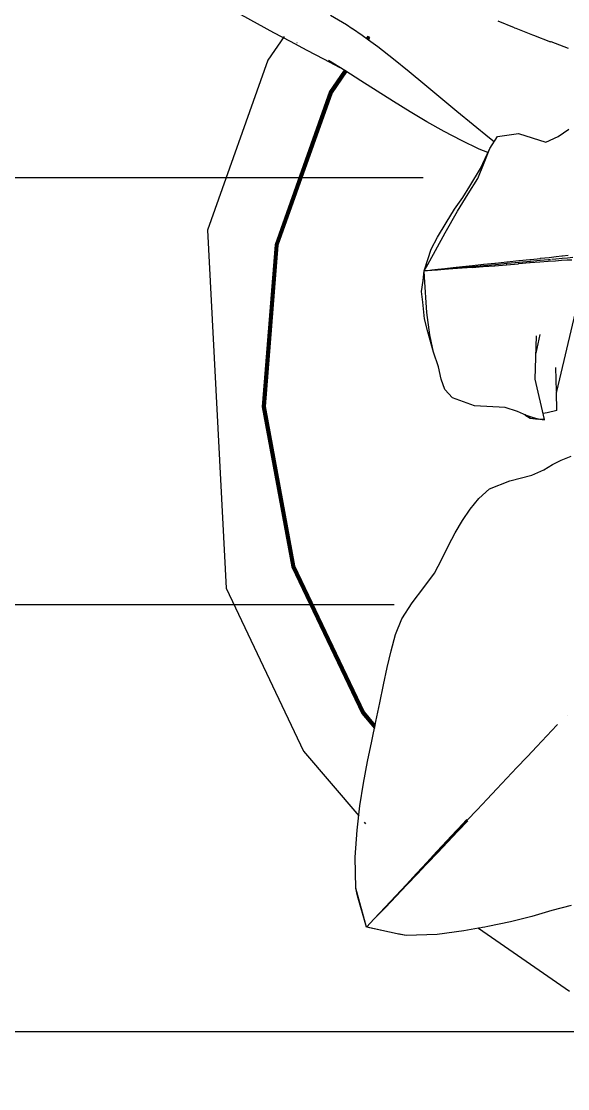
# Model space of a CAD drawing. Header units: metres. Extents: x 113 to 8702, y -1158 to 1243.
# Drawn here: x 5913.6439 to 5913.7875, y -734.5282 to -734.2476 of the extents above; entities that cross this region are included whole.
import ezdxf

# ---------------------------------------------------------------- set-up
doc = ezdxf.new("R2010")
doc.units = ezdxf.units.M
doc.header["$MEASUREMENT"] = 0
doc.layers.add('YELLOW', color=2, linetype='Continuous')

# ---------------------------------------------------------------- blocks, each defined once
blk = doc.blocks.new('EK')
at = {"color": 250}
for p, q in [((5897.288, -837.7796), (5897.2412, -837.8837)), ((5897.8296, -837.8712), (5897.7878, -837.8031)), ((5898.5839, -837.8512), (5898.5826, -837.8191)), ((5898.9258, -837.8216), (5899.4101, -837.9631)), ((5897.1927, -837.9913), (5897.2391, -837.8884)), ((5897.2412, -837.8837), (5897.2391, -837.8884)), ((5897.8607, -837.9498), (5897.8296, -837.8712)), ((5898.5706, -837.8818), (5898.5683, -837.8469)), ((5898.5707, -837.8844), (5898.5706, -837.8818)), ((5898.5709, -837.8866), (5898.5707, -837.8844)), ((5898.573, -837.9211), (5898.5709, -837.8866)), ((5898.5852, -837.8858), (5898.5839, -837.8512)), ((5898.5868, -837.9248), (5898.5852, -837.8858)), ((5898.5992, -837.8269), (5898.5995, -837.8555)), ((5898.5995, -837.8555), (5898.5999, -837.8898)), ((5897.7983, -838.1168), (5897.8607, -837.9498)), ((5898.5757, -837.9665), (5898.573, -837.9211)), ((5898.5878, -837.9497), (5898.5868, -837.9248)), ((5898.5999, -837.8898), (5898.6006, -837.9285)), ((5898.6006, -837.9285), (5898.6014, -837.9731)), ((5899.8354, -837.9565), (5899.8155, -837.8926)), ((5897.1442, -838.0992), (5897.19, -837.9974)), ((5897.19, -837.9974), (5897.1927, -837.9913)), ((5898.5787, -838.0193), (5898.5757, -837.9665)), ((5898.5788, -838.0212), (5898.5787, -838.0193)), ((5898.5821, -838.0805), (5898.5788, -838.0212)), ((5898.5886, -837.9698), (5898.5881, -837.9589)), ((5898.5906, -838.0222), (5898.5886, -837.9698)), ((5898.6014, -837.9731), (5898.6025, -838.0251)), ((5899.4101, -837.9631), (5899.2601, -837.9597)), ((5899.4101, -837.9631), (5899.4134, -837.964)), ((5899.5274, -837.9672), (5899.4134, -837.964)), ((5899.5274, -837.9672), (5899.5388, -838.0268)), ((5899.8604, -838.0117), (5899.8354, -837.9565)), ((5899.8903, -838.0658), (5899.8604, -838.0117)), ((5901.421, -837.9975), (5901.4205, -837.9978)), ((5898.5823, -838.0853), (5898.5821, -838.0805)), ((5898.5858, -838.1521), (5898.5823, -838.0853)), ((5898.593, -838.083), (5898.5906, -838.0222)), ((5898.5958, -838.1528), (5898.593, -838.083)), ((5898.6025, -838.0251), (5898.604, -838.0854)), ((5898.604, -838.0854), (5898.604, -838.0901)), ((5899.1661, -838.0776), (5899.0505, -838.0462)), ((5899.326, -838.0908), (5899.0587, -838.0687)), ((5899.5787, -838.0467), (5899.326, -838.0908)), ((5899.5388, -838.0268), (5899.5404, -838.0534)), ((5899.5754, -838.0825), (5899.5652, -838.1138)), ((5899.5669, -838.1349), (5899.5745, -838.0854)), ((5899.5787, -838.0467), (5899.5754, -838.0825)), ((5899.5762, -838.0744), (5899.5802, -838.0482)), ((5899.5802, -838.0482), (5899.5787, -838.0467)), ((5899.9208, -838.1433), (5899.8903, -838.0658)), ((5901.4773, -838.0675), (5901.4726, -838.0626)), ((5901.5401, -838.1331), (5901.4773, -838.0675)), ((5902.6001, -838.037), (5902.6256, -838.1571)), ((5902.7113, -838.6188), (5903.1296, -838.0736)), ((5897.1409, -838.1064), (5897.0956, -838.2071)), ((5897.1409, -838.1064), (5897.1442, -838.0992)), ((5897.8104, -838.2469), (5897.7983, -838.1168)), ((5898.586, -838.1552), (5898.5858, -838.1521)), ((5898.5988, -838.2273), (5898.5958, -838.1528)), ((5898.604, -838.0901), (5898.6058, -838.1549)), ((5899.5448, -838.1663), (5899.5669, -838.1349)), ((5899.5652, -838.1138), (5899.5475, -838.1564)), ((5899.5669, -838.1349), (5899.5567, -838.1342)), ((5899.949, -838.2806), (5899.9208, -838.1433)), ((5901.5401, -838.1331), (5901.6027, -838.1985)), ((5898.5897, -838.2266), (5898.586, -838.1552)), ((5898.6058, -838.1549), (5898.606, -838.1597)), ((5898.6079, -838.2305), (5898.606, -838.1597)), ((5899.5217, -838.2118), (5899.4914, -838.2861)), ((5899.5475, -838.1564), (5899.5217, -838.2118)), ((5899.5448, -838.1663), (5899.5432, -838.1656)), ((5899.5447, -838.1623), (5899.5448, -838.1663)), ((5901.6027, -838.1985), (5901.6613, -838.2596)), ((5902.6256, -838.1571), (5902.6547, -838.2841)), ((5897.8812, -838.2996), (5897.8104, -838.2469)), ((5897.8416, -838.2701), (5897.8176, -838.2977)), ((5898.5899, -838.2295), (5898.5897, -838.2266)), ((5898.5936, -838.301), (5898.5899, -838.2295)), ((5898.6017, -838.3015), (5898.5988, -838.2273)), ((5898.6079, -838.2305), (5898.608, -838.2337)), ((5898.6099, -838.3045), (5898.608, -838.2337)), ((5899.4914, -838.2861), (5899.4712, -838.4764)), ((5899.9915, -838.4104), (5899.949, -838.2806)), ((5901.6653, -838.2638), (5901.6613, -838.2596)), ((5901.6653, -838.2638), (5901.7276, -838.3289)), ((5902.6547, -838.2841), (5902.6809, -838.4175)), ((5897.8176, -838.2977), (5897.7302, -838.3951)), ((5897.9681, -838.3393), (5897.8812, -838.2996)), ((5898.0024, -838.3627), (5897.8812, -838.2996)), ((5897.9059, -838.3125), (5897.8817, -838.3647)), ((5898.0637, -838.3825), (5897.9681, -838.3393)), ((5898.0024, -838.3627), (5897.9681, -838.3393)), ((5898.5937, -838.3036), (5898.5936, -838.301)), ((5898.5973, -838.3735), (5898.5937, -838.3036)), ((5898.6046, -838.3741), (5898.6017, -838.3015)), ((5898.6099, -838.3045), (5898.61, -838.3075)), ((5898.6119, -838.3768), (5898.61, -838.3075)), ((5901.7276, -838.3289), (5901.7899, -838.3939)), ((5897.7302, -838.3951), (5897.6416, -838.4914)), ((5897.8817, -838.3647), (5897.8238, -838.4718)), ((5898.0031, -838.3631), (5898.0024, -838.3627)), ((5898.108, -838.4346), (5898.0031, -838.3631)), ((5898.1555, -838.4473), (5898.0637, -838.3825)), ((5898.5975, -838.3759), (5898.5973, -838.3735)), ((5898.601, -838.4428), (5898.5975, -838.3759)), ((5898.6073, -838.4433), (5898.6046, -838.3741)), ((5898.6119, -838.3768), (5898.6119, -838.3795)), ((5898.6137, -838.4458), (5898.6119, -838.3795)), ((5900.0479, -838.4794), (5899.9915, -838.4104)), ((5901.8521, -838.4589), (5901.7899, -838.3939)), ((5902.6809, -838.4175), (5902.7036, -838.5587)), ((5897.8238, -838.4718), (5897.7612, -838.5767)), ((5898.1762, -838.4819), (5898.108, -838.4346)), ((5898.2602, -838.5186), (5898.1555, -838.4473)), ((5898.2472, -838.5378), (5898.1762, -838.4819)), ((5898.6044, -838.5064), (5898.601, -838.4428)), ((5898.6098, -838.5077), (5898.6073, -838.4433)), ((5898.6137, -838.4458), (5898.6153, -838.509)), ((5899.4712, -838.4764), (5899.4151, -838.6103)), ((5900.111, -838.5356), (5900.0479, -838.4794)), ((5901.8521, -838.4589), (5901.9142, -838.5237)), ((5897.6416, -838.4914), (5897.5531, -838.5866)), ((5898.3294, -838.594), (5898.2472, -838.5378)), ((5898.3902, -838.6029), (5898.2602, -838.5186)), ((5898.6077, -838.5649), (5898.6044, -838.5064)), ((5898.6122, -838.566), (5898.6098, -838.5077)), ((5898.6153, -838.509), (5898.6166, -838.5671)), ((5900.1794, -838.5873), (5900.111, -838.5356)), ((5901.9763, -838.5886), (5901.9142, -838.5237)), ((5897.5531, -838.5866), (5897.4656, -838.6809)), ((5897.7612, -838.5767), (5897.6958, -838.6797)), ((5898.4155, -838.6508), (5898.3294, -838.594)), ((5898.5814, -838.721), (5898.3902, -838.6029)), ((5898.6106, -838.6163), (5898.6077, -838.5649)), ((5898.6133, -838.66), (5898.6106, -838.6163)), ((5898.6142, -838.6172), (5898.6122, -838.566)), ((5898.6159, -838.6608), (5898.6142, -838.6172)), ((5898.6166, -838.5671), (5898.6178, -838.6181)), ((5899.4151, -838.6103), (5899.3605, -838.6536)), ((5900.2525, -838.6359), (5900.1794, -838.5873)), ((5901.9763, -838.5886), (5902.0384, -838.6534)), ((5902.7036, -838.5587), (5902.7038, -838.5602)), ((5902.7038, -838.5602), (5902.706, -838.5775)), ((5902.706, -838.5775), (5902.7079, -838.592)), ((5902.7079, -838.592), (5902.7104, -838.612)), ((5902.7104, -838.612), (5902.7111, -838.6171)), ((5902.7111, -838.6171), (5902.7229, -838.7099)), ((5897.4656, -838.6809), (5897.38, -838.7744)), ((5897.6958, -838.6797), (5897.6285, -838.7811)), ((5898.4876, -838.6938), (5898.4155, -838.6508)), ((5898.6156, -838.6961), (5898.6133, -838.66)), ((5898.6173, -838.6965), (5898.6159, -838.6608)), ((5898.6178, -838.6181), (5898.6185, -838.6615)), ((5898.6185, -838.6615), (5898.619, -838.697)), ((5899.296, -838.674), (5899.2179, -838.6866)), ((5899.3605, -838.6536), (5899.296, -838.674)), ((5900.3298, -838.6824), (5900.2525, -838.6359)), ((5900.4109, -838.7279), (5900.3298, -838.6824)), ((5902.0339, -838.6542), (5902.0354, -838.6559)), ((5902.0356, -838.6583), (5902.0345, -838.6571)), ((5902.0901, -838.7142), (5902.0356, -838.6583)), ((5902.1005, -838.7182), (5902.0384, -838.6534)), ((5902.0423, -838.6496), (5902.1038, -838.7146)), ((5898.6134, -838.7421), (5898.4876, -838.6938)), ((5898.6193, -838.7443), (5898.5814, -838.721)), ((5898.6193, -838.7443), (5898.6134, -838.7421)), ((5898.6176, -838.7247), (5898.6156, -838.6961)), ((5898.6184, -838.7249), (5898.6173, -838.6965)), ((5898.6193, -838.7443), (5898.6176, -838.7247)), ((5898.6193, -838.7443), (5898.6184, -838.7249)), ((5898.619, -838.697), (5898.6192, -838.7251)), ((5898.6192, -838.7251), (5898.6193, -838.7443)), ((5898.6579, -838.7439), (5898.6193, -838.7443)), ((5898.6794, -838.7542), (5898.6193, -838.7443)), ((5898.8782, -838.7414), (5898.6579, -838.7439)), ((5899.018, -838.7305), (5898.8782, -838.7414)), ((5898.9975, -838.7424), (5898.9175, -838.7585)), ((5899.1267, -838.7122), (5898.9975, -838.7424)), ((5899.1267, -838.7122), (5899.018, -838.7305)), ((5899.2179, -838.6866), (5899.1267, -838.7122)), ((5900.4953, -838.7774), (5900.4109, -838.7279)), ((5902.0969, -838.7212), (5902.0901, -838.7142)), ((5902.0981, -838.7225), (5902.0969, -838.7212)), ((5902.1594, -838.786), (5902.0981, -838.7225)), ((5902.1608, -838.7812), (5902.1005, -838.7182)), ((5902.1038, -838.7146), (5902.1657, -838.78)), ((5902.7229, -838.7099), (5902.736, -838.8757)), ((5897.38, -838.7744), (5897.2969, -838.8673)), ((5897.6285, -838.7811), (5897.5601, -838.8809)), ((5898.746, -838.7671), (5898.6794, -838.7542)), ((5898.8138, -838.7628), (5898.746, -838.7671)), ((5898.9175, -838.7585), (5898.8138, -838.7628)), ((5900.582, -838.8489), (5900.4953, -838.7774)), ((5902.2226, -838.8511), (5902.1594, -838.786)), ((5902.1608, -838.7812), (5902.1627, -838.7832)), ((5902.1627, -838.7832), (5902.2254, -838.8486)), ((5902.1657, -838.78), (5902.228, -838.8459)), ((5897.2969, -838.8673), (5897.2168, -838.9602)), ((5897.5601, -838.8809), (5897.4912, -838.9795)), ((5900.6729, -838.925), (5900.582, -838.8489)), ((5902.2863, -838.9168), (5902.2226, -838.8511)), ((5902.2887, -838.9147), (5902.2254, -838.8486)), ((5902.228, -838.8459), (5902.2909, -838.9124)), ((5902.736, -838.8757), (5902.7335, -839.0692)), ((5900.7679, -838.9948), (5900.6729, -838.925)), ((5902.3508, -838.9834), (5902.2863, -838.9168)), ((5902.3528, -838.9817), (5902.2887, -838.9147)), ((5902.2909, -838.9124), (5902.292, -838.9136)), ((5902.2998, -838.922), (5902.292, -838.9136)), ((5902.3534, -838.9795), (5902.2998, -838.922)), ((5897.148, -839.0147), (5897.1627, -839.0259)), ((5897.15, -839.0109), (5897.1653, -839.0227)), ((5897.1528, -839.0089), (5897.1674, -839.0201)), ((5897.1604, -839.0116), (5897.169, -839.0182)), ((5897.1677, -839.0143), (5897.1705, -839.0164)), ((5897.2168, -838.9602), (5897.1712, -839.0155)), ((5897.4912, -838.9795), (5897.4221, -839.0769)), ((5900.8646, -839.0395), (5900.7679, -838.9948)), ((5902.3519, -838.9845), (5902.3508, -838.9834)), ((5902.4164, -839.051), (5902.3519, -838.9845)), ((5902.4179, -839.0496), (5902.3528, -838.9817)), ((5902.3534, -838.9795), (5902.3546, -838.9798)), ((5902.3546, -838.9798), (5902.4194, -839.0481)), ((5897.1401, -839.0533), (5897.0956, -839.1125)), ((5897.1705, -839.0164), (5897.1401, -839.0533)), ((5897.1457, -839.0192), (5897.1595, -839.0298)), ((5897.1712, -839.0155), (5897.1705, -839.0164)), ((5897.4221, -839.0769), (5897.3528, -839.1734)), ((5900.9636, -839.071), (5900.8646, -839.0395)), ((5901.0659, -839.1005), (5900.9636, -839.071)), ((5902.483, -839.1197), (5902.4164, -839.051)), ((5902.4841, -839.1187), (5902.4179, -839.0496)), ((5902.4194, -839.0481), (5902.4852, -839.1176)), ((5902.7335, -839.0692), (5902.7227, -839.1101)), ((5902.7335, -839.0692), (5902.7229, -839.1156)), ((5897.0952, -839.1131), (5897.0693, -839.1476)), ((5897.0956, -839.1125), (5897.0952, -839.1131)), ((5901.1718, -839.1291), (5901.0659, -839.1005)), ((5901.2821, -839.158), (5901.1718, -839.1291)), ((5902.5509, -839.1898), (5902.483, -839.1197)), ((5902.5516, -839.1892), (5902.4841, -839.1187)), ((5902.4852, -839.1176), (5902.5523, -839.1885)), ((5902.7192, -839.1234), (5902.6694, -839.3111)), ((5902.7229, -839.1156), (5902.6724, -839.2999)), ((5902.7218, -839.1136), (5902.7192, -839.1234)), ((5902.7227, -839.1101), (5902.7218, -839.1136)), ((5897.0693, -839.1476), (5897.0072, -839.2441)), ((5897.3344, -839.1998), (5897.2749, -839.2986)), ((5897.3528, -839.1734), (5897.2856, -839.2699)), ((5897.3506, -839.1765), (5897.4774, -839.2737)), ((5897.3535, -839.1723), (5897.4799, -839.2693)), ((5897.3559, -839.169), (5897.482, -839.2657)), ((5897.3579, -839.1663), (5897.4837, -839.2628)), ((5897.3593, -839.1643), (5897.4849, -839.2606)), ((5897.3607, -839.1624), (5897.4861, -839.2586)), ((5901.3972, -839.1877), (5901.2821, -839.158)), ((5901.3341, -839.2586), (5901.4191, -839.1933)), ((5901.3345, -839.2592), (5901.4191, -839.1933)), ((5901.3353, -839.2606), (5901.422, -839.1941)), ((5901.3382, -839.2657), (5901.4291, -839.1959)), ((5901.3403, -839.2693), (5901.4343, -839.1972)), ((5901.3428, -839.2737), (5901.4404, -839.1988)), ((5901.5173, -839.2187), (5901.3972, -839.1877)), ((5902.5519, -839.1909), (5902.5509, -839.1898)), ((5902.6205, -839.2611), (5902.5516, -839.1892)), ((5902.6205, -839.2611), (5902.5519, -839.1909)), ((5902.5523, -839.1885), (5902.6205, -839.2611)), ((5897.4774, -839.2737), (5898.4096, -839.6599)), ((5897.4799, -839.2693), (5898.4109, -839.655)), ((5897.482, -839.2657), (5898.412, -839.6509)), ((5897.4837, -839.2628), (5898.4129, -839.6477)), ((5897.4849, -839.2606), (5898.4135, -839.6453)), ((5897.4857, -839.2592), (5898.414, -839.6437)), ((5897.4861, -839.2586), (5898.4142, -839.643)), ((5900.406, -839.643), (5901.3341, -839.2586)), ((5900.4062, -839.6437), (5901.3345, -839.2592)), ((5900.4066, -839.6453), (5901.3353, -839.2606)), ((5900.4073, -839.6477), (5901.3365, -839.2628)), ((5900.4082, -839.6509), (5901.3382, -839.2657)), ((5900.4092, -839.655), (5901.3403, -839.2693)), ((5900.4105, -839.6599), (5901.3428, -839.2737)), ((5901.6429, -839.2531), (5901.5173, -839.2187)), ((5901.775, -839.285), (5901.6429, -839.2531)), ((5902.6692, -839.3116), (5902.6205, -839.2611)), ((5897.2749, -839.2986), (5897.215, -839.3995)), ((5901.5576, -839.6457), (5901.9763, -839.3244)), ((5901.9152, -839.3139), (5901.775, -839.285)), ((5902.0654, -839.3396), (5901.9152, -839.3139)), ((5902.0171, -839.293), (5902.0278, -839.2848)), ((5902.2304, -839.3599), (5902.0654, -839.3396)), ((5902.6686, -839.312), (5902.4239, -839.3658)), ((5902.6686, -839.312), (5902.4707, -839.3571)), ((5902.6694, -839.3111), (5902.6692, -839.3116)), ((5897.215, -839.3995), (5897.1552, -839.5)), ((5902.4239, -839.3658), (5902.2304, -839.3599)), ((5902.4707, -839.3571), (5902.4239, -839.3658)), ((5897.165, -839.4603), (5897.1655, -839.4607)), ((5897.1552, -839.5), (5897.0951, -839.6)), ((5897.1224, -839.5381), (5897.2626, -839.6457)), ((5897.0951, -839.6), (5897.0345, -839.6993)), ((5897.2626, -839.6457), (5898.2985, -840.0747)), ((5898.4096, -839.6599), (5899.4101, -839.7916)), ((5898.4109, -839.655), (5899.4101, -839.7865)), ((5898.412, -839.6509), (5899.4101, -839.7823)), ((5898.4129, -839.6477), (5899.4101, -839.779)), ((5898.4135, -839.6453), (5899.4101, -839.7765)), ((5898.414, -839.6437), (5899.4101, -839.7749)), ((5898.4142, -839.643), (5899.4101, -839.7741)), ((5899.4101, -839.7741), (5900.406, -839.643)), ((5899.4101, -839.7749), (5900.4062, -839.6437)), ((5899.4101, -839.7765), (5900.4066, -839.6453)), ((5899.4101, -839.779), (5900.4073, -839.6477)), ((5899.4101, -839.7823), (5900.4082, -839.6509)), ((5899.4101, -839.7865), (5900.4092, -839.655)), ((5899.4101, -839.7916), (5900.4105, -839.6599)), ((5900.5217, -840.0747), (5901.5576, -839.6457)), ((5897.0345, -839.6993), (5896.9734, -839.798))]:
    blk.add_line(p, q, dxfattribs=at)
at = {"layer": 'YELLOW', "color": 252}
blk.add_lwpolyline([(5898.2985, -840.0747), (5900.5217, -840.0747)], dxfattribs=at)

msp = doc.modelspace()

# ---------------------------------------------------------------- hatches: boundary and pattern name
at = {"layer": 'YELLOW'}
h = msp.add_hatch(dxfattribs=at)
h.set_pattern_fill('ANSI31', color=15, scale=0.8983, angle=315)
h.set_pattern_definition([(0, (0.55346, 22.75361), (3e-17, 0.1122875), [])])
edge = h.paths.add_edge_path()
edge.add_line((5914.16149, -732.82808), (5914.16149, -732.77525))
edge.add_line((5914.16149, -732.77525), (5913.60805, -732.77525))
edge.add_line((5913.60805, -732.77525), (5913.60805, -732.65859))
edge.add_line((5913.60805, -732.65859), (5912.99605, -732.65859))
edge.add_line((5912.99605, -732.65859), (5912.99605, -732.74774))
edge.add_line((5912.99605, -732.74774), (5913.01781, -732.74774))
edge.add_line((5913.01781, -732.74774), (5912.99605, -732.79228))
edge.add_line((5912.99605, -732.79228), (5912.97429, -732.74774))
edge.add_line((5912.97429, -732.74774), (5912.99605, -732.74774))
edge.add_line((5912.99605, -732.74774), (5912.99605, -732.65859))
edge.add_line((5912.99605, -732.65859), (5912.35455, -732.65859))
edge.add_line((5912.35455, -732.65859), (5912.35455, -732.76401))
edge.add_line((5912.35455, -732.76401), (5911.79583, -732.76401))
edge.add_line((5911.79583, -732.76401), (5911.79583, -732.78508))
edge.add_line((5911.79583, -732.78508), (5911.88012, -732.78508))
edge.add_line((5911.88012, -732.78508), (5911.88012, -732.80615))
edge.add_line((5911.88012, -732.80615), (5911.33224, -732.80615))
edge.add_line((5911.33224, -732.80615), (5911.33224, -732.78508))
edge.add_line((5911.33224, -732.78508), (5911.41653, -732.78508))
edge.add_line((5911.41653, -732.78508), (5911.41653, -732.76401))
edge.add_line((5911.41653, -732.76401), (5910.85781, -732.76401))
edge.add_arc((5910.85781, -732.77719), 0.01318, 90, 180.0005)
edge.add_line((5910.84463, -732.77719), (5910.84465, -734.61234))
edge.add_line((5910.84465, -734.61234), (5911.79848, -734.61234))
edge.add_line((5911.79848, -734.61234), (5914.16149, -734.61234))
edge.add_line((5914.16149, -734.61234), (5914.16149, -733.97952))
edge.add_line((5914.16149, -733.97952), (5914.14837, -733.97932))
edge.add_line((5914.14837, -733.97932), (5913.0625, -733.96263))
edge.add_line((5913.0625, -733.96263), (5913.0625, -733.9626))
edge.add_line((5913.0625, -733.9626), (5913.02803, -733.96207))
edge.add_arc((5914.1787, -733.97875), 1.1508, 90.85685, 179.1691, ccw=False)
h.paths.add_polyline_path([(5912.37535, -733.8904), (5912.37535, -734.53879), (5911.72763, -734.53879), (5911.72763, -733.8904), (5912.28807, -733.8904), (5912.28807, -733.87085), (5912.35553, -733.87085), (5912.35553, -733.8904)], flags=16)
h.paths.add_polyline_path([(5912.35846, -733.90728), (5912.35846, -734.5219), (5911.82286, -734.5219), (5911.82286, -733.90728)], flags=0)
h.paths.add_polyline_path([(5913.63819, -734.06349), (5913.63819, -734.53321), (5912.45799, -734.53321), (5912.45799, -734.06349)], flags=16)
h.paths.add_polyline_path([(5913.61221, -734.08946), (5913.61221, -734.50723), (5912.48397, -734.50723), (5912.48397, -734.08946)], flags=0)
edge = h.paths.add_edge_path(flags=16)
edge.add_arc((5913.91581, -734.35633), 0.17948, 0, 360)

# ---------------------------------------------------------------- block references
at = {"layer": 'YELLOW', "color": 252, "xscale": 0.04235995126399837, "yscale": 0.04235995126399837, "zscale": 0.04235995126399837, "rotation": 272.9502569749219}
msp.add_blockref('EK', (5936.3716, -482.9505), dxfattribs=at)

doc.saveas('drawing.dxf')
